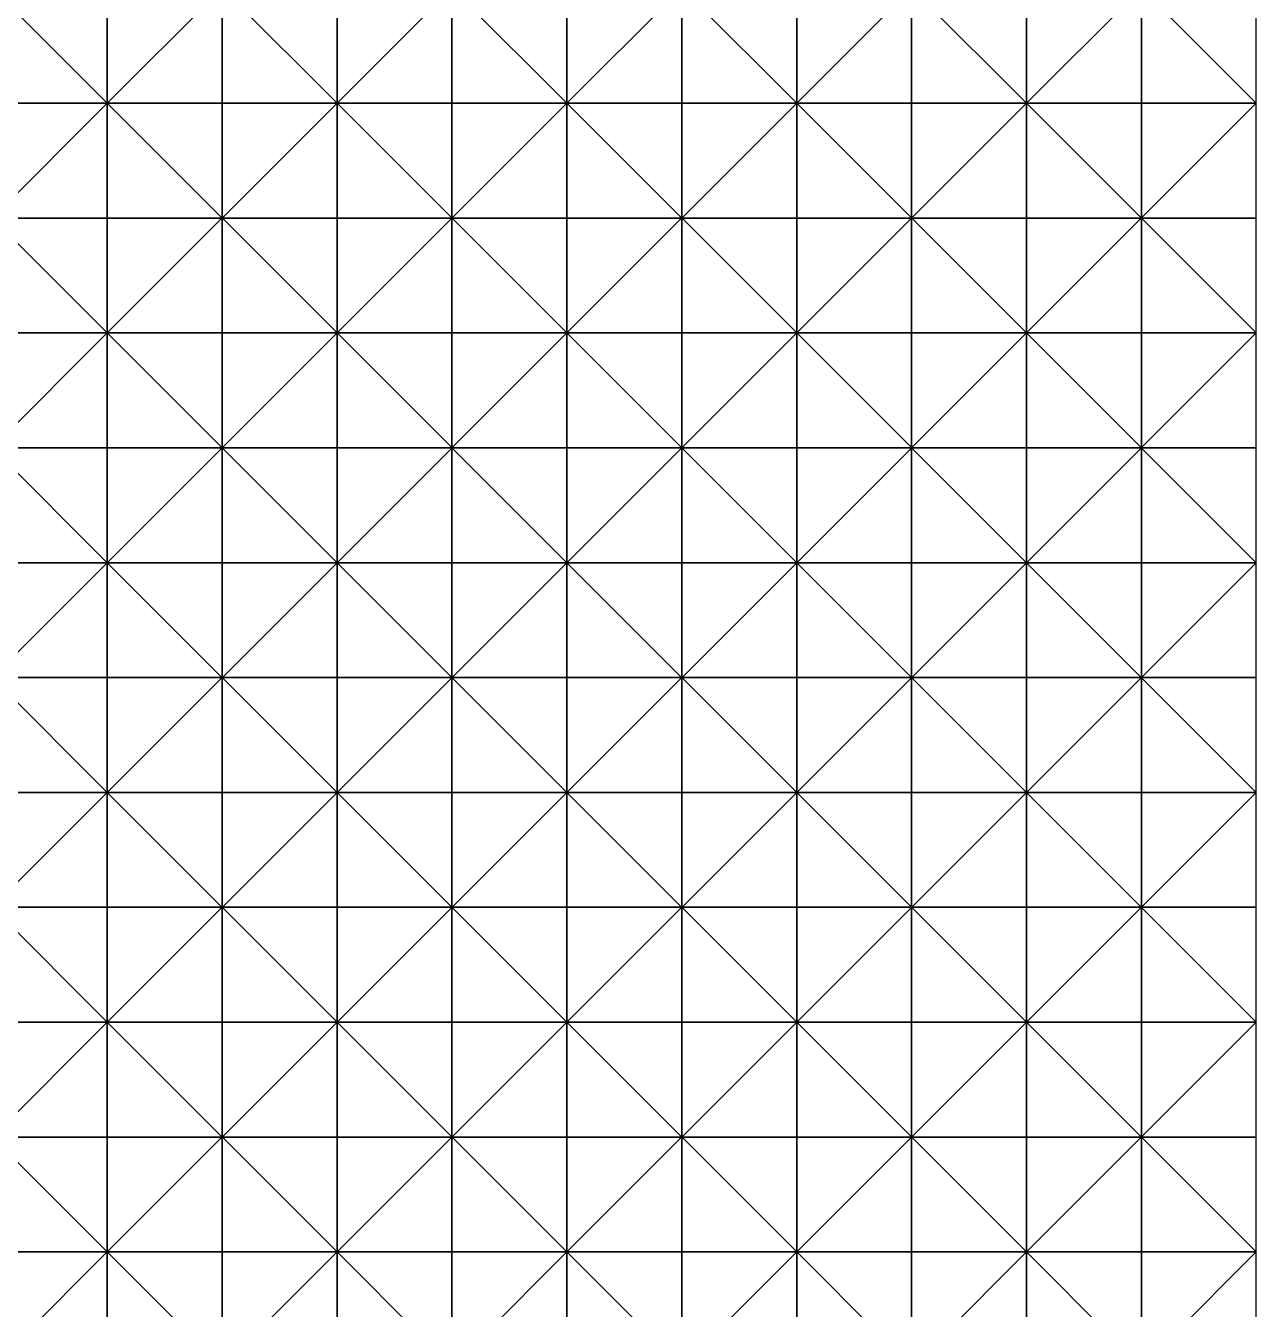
# Model space of a CAD drawing. Header units: millimetres. Extents: x 0 to 945, y 0 to 322.
# Drawn here: x 891 to 944.5, y 159.2 to 215 of the extents above; entities that cross this region are included whole.
import ezdxf

# ---------------------------------------------------------------- set-up
doc = ezdxf.new("R2010")
doc.units = ezdxf.units.MM

msp = doc.modelspace()

# ---------------------------------------------------------------- linework, layer by layer
for p, q in [((884.545, 221.656), (894.545, 211.656)), ((884.545, 221.656), (894.545, 211.656)), ((894.545, 221.656), (904.545, 211.656)), ((904.545, 221.656), (894.545, 211.656)), ((894.545, 221.656), (904.545, 211.656)), ((904.545, 221.656), (894.545, 211.656)), ((904.545, 221.656), (914.545, 211.656)), ((914.545, 221.656), (904.545, 211.656)), ((904.545, 221.656), (914.545, 211.656)), ((914.545, 221.656), (904.545, 211.656)), ((914.545, 221.656), (924.545, 211.656)), ((924.545, 221.656), (914.545, 211.656)), ((914.545, 221.656), (924.545, 211.656)), ((924.545, 221.656), (914.545, 211.656)), ((924.545, 221.656), (934.545, 211.656)), ((934.545, 221.656), (924.545, 211.656)), ((924.545, 221.656), (934.545, 211.656)), ((934.545, 221.656), (924.545, 211.656)), ((934.545, 221.656), (944.545, 211.656)), ((944.545, 221.656), (934.545, 211.656)), ((934.545, 221.656), (944.545, 211.656)), ((944.545, 221.656), (934.545, 211.656)), ((894.545, 211.656), (894.545, 216.656)), ((894.545, 211.656), (894.545, 216.656)), ((894.545, 216.656), (894.545, 211.656)), ((894.545, 216.656), (894.545, 211.656)), ((899.545, 216.656), (899.545, 211.656)), ((899.545, 211.656), (899.545, 216.656)), ((899.545, 216.656), (899.545, 211.656)), ((899.545, 211.656), (899.545, 216.656)), ((904.545, 211.656), (904.545, 216.656)), ((904.545, 211.656), (904.545, 216.656)), ((904.545, 216.656), (904.545, 211.656)), ((904.545, 216.656), (904.545, 211.656)), ((909.545, 216.656), (909.545, 211.656)), ((909.545, 211.656), (909.545, 216.656)), ((909.545, 216.656), (909.545, 211.656)), ((909.545, 211.656), (909.545, 216.656)), ((914.545, 211.656), (914.545, 216.656)), ((914.545, 211.656), (914.545, 216.656)), ((914.545, 216.656), (914.545, 211.656)), ((914.545, 216.656), (914.545, 211.656)), ((919.545, 216.656), (919.545, 211.656)), ((919.545, 211.656), (919.545, 216.656)), ((919.545, 216.656), (919.545, 211.656)), ((919.545, 211.656), (919.545, 216.656)), ((924.545, 211.656), (924.545, 216.656)), ((924.545, 211.656), (924.545, 216.656)), ((924.545, 216.656), (924.545, 211.656)), ((924.545, 216.656), (924.545, 211.656)), ((929.545, 216.656), (929.545, 211.656)), ((929.545, 211.656), (929.545, 216.656)), ((929.545, 216.656), (929.545, 211.656)), ((929.545, 211.656), (929.545, 216.656)), ((934.545, 211.656), (934.545, 216.656)), ((934.545, 211.656), (934.545, 216.656)), ((934.545, 216.656), (934.545, 211.656)), ((934.545, 216.656), (934.545, 211.656)), ((939.545, 216.656), (939.545, 211.656)), ((939.545, 211.656), (939.545, 216.656)), ((939.545, 216.656), (939.545, 211.656)), ((939.545, 211.656), (939.545, 216.656)), ((944.545, 211.656), (944.545, 216.656)), ((944.545, 211.656), (944.545, 216.656)), ((884.545, 211.656), (894.545, 201.656)), ((894.545, 211.656), (884.545, 201.656)), ((884.545, 211.656), (894.545, 201.656)), ((894.545, 211.656), (884.545, 201.656)), ((894.545, 211.656), (889.545, 211.656)), ((889.545, 211.656), (894.545, 211.656)), ((894.545, 211.656), (889.545, 211.656)), ((889.545, 211.656), (894.545, 211.656)), ((894.545, 206.656), (894.545, 211.656)), ((894.545, 206.656), (894.545, 211.656)), ((899.545, 211.656), (894.545, 211.656)), ((894.545, 211.656), (894.545, 206.656)), ((894.545, 211.656), (904.545, 201.656)), ((904.545, 211.656), (894.545, 201.656)), ((894.545, 211.656), (899.545, 211.656)), ((899.545, 211.656), (894.545, 211.656)), ((894.545, 211.656), (894.545, 206.656)), ((894.545, 211.656), (904.545, 201.656)), ((904.545, 211.656), (894.545, 201.656)), ((894.545, 211.656), (899.545, 211.656)), ((904.545, 211.656), (899.545, 211.656)), ((899.545, 211.656), (899.545, 206.656)), ((899.545, 206.656), (899.545, 211.656)), ((899.545, 211.656), (904.545, 211.656)), ((904.545, 211.656), (899.545, 211.656)), ((899.545, 211.656), (899.545, 206.656)), ((899.545, 206.656), (899.545, 211.656)), ((899.545, 211.656), (904.545, 211.656)), ((904.545, 206.656), (904.545, 211.656)), ((904.545, 206.656), (904.545, 211.656)), ((909.545, 211.656), (904.545, 211.656)), ((904.545, 211.656), (904.545, 206.656)), ((904.545, 211.656), (914.545, 201.656)), ((914.545, 211.656), (904.545, 201.656)), ((904.545, 211.656), (909.545, 211.656)), ((909.545, 211.656), (904.545, 211.656)), ((904.545, 211.656), (904.545, 206.656)), ((904.545, 211.656), (914.545, 201.656)), ((914.545, 211.656), (904.545, 201.656)), ((904.545, 211.656), (909.545, 211.656)), ((914.545, 211.656), (909.545, 211.656)), ((909.545, 211.656), (909.545, 206.656)), ((909.545, 206.656), (909.545, 211.656)), ((909.545, 211.656), (914.545, 211.656)), ((914.545, 211.656), (909.545, 211.656)), ((909.545, 211.656), (909.545, 206.656)), ((909.545, 206.656), (909.545, 211.656)), ((909.545, 211.656), (914.545, 211.656)), ((914.545, 206.656), (914.545, 211.656)), ((914.545, 206.656), (914.545, 211.656)), ((919.545, 211.656), (914.545, 211.656)), ((914.545, 211.656), (914.545, 206.656)), ((914.545, 211.656), (924.545, 201.656)), ((924.545, 211.656), (914.545, 201.656)), ((914.545, 211.656), (919.545, 211.656)), ((919.545, 211.656), (914.545, 211.656)), ((914.545, 211.656), (914.545, 206.656)), ((914.545, 211.656), (924.545, 201.656)), ((924.545, 211.656), (914.545, 201.656)), ((914.545, 211.656), (919.545, 211.656)), ((924.545, 211.656), (919.545, 211.656)), ((919.545, 211.656), (919.545, 206.656)), ((919.545, 206.656), (919.545, 211.656)), ((919.545, 211.656), (924.545, 211.656)), ((924.545, 211.656), (919.545, 211.656)), ((919.545, 211.656), (919.545, 206.656)), ((919.545, 206.656), (919.545, 211.656)), ((919.545, 211.656), (924.545, 211.656)), ((924.545, 206.656), (924.545, 211.656)), ((924.545, 206.656), (924.545, 211.656)), ((929.545, 211.656), (924.545, 211.656)), ((924.545, 211.656), (924.545, 206.656)), ((924.545, 211.656), (934.545, 201.656)), ((934.545, 211.656), (924.545, 201.656)), ((924.545, 211.656), (929.545, 211.656)), ((929.545, 211.656), (924.545, 211.656)), ((924.545, 211.656), (924.545, 206.656)), ((924.545, 211.656), (934.545, 201.656)), ((934.545, 211.656), (924.545, 201.656)), ((924.545, 211.656), (929.545, 211.656)), ((934.545, 211.656), (929.545, 211.656)), ((929.545, 211.656), (929.545, 206.656)), ((929.545, 206.656), (929.545, 211.656)), ((929.545, 211.656), (934.545, 211.656)), ((934.545, 211.656), (929.545, 211.656)), ((929.545, 211.656), (929.545, 206.656)), ((929.545, 206.656), (929.545, 211.656)), ((929.545, 211.656), (934.545, 211.656)), ((934.545, 206.656), (934.545, 211.656)), ((934.545, 206.656), (934.545, 211.656)), ((939.545, 211.656), (934.545, 211.656)), ((934.545, 211.656), (934.545, 206.656)), ((934.545, 211.656), (944.545, 201.656)), ((944.545, 211.656), (934.545, 201.656)), ((934.545, 211.656), (939.545, 211.656)), ((939.545, 211.656), (934.545, 211.656)), ((934.545, 211.656), (934.545, 206.656)), ((934.545, 211.656), (944.545, 201.656)), ((944.545, 211.656), (934.545, 201.656)), ((934.545, 211.656), (939.545, 211.656)), ((944.545, 211.656), (939.545, 211.656)), ((939.545, 211.656), (939.545, 206.656)), ((939.545, 206.656), (939.545, 211.656)), ((939.545, 211.656), (944.545, 211.656)), ((944.545, 211.656), (939.545, 211.656)), ((939.545, 211.656), (939.545, 206.656)), ((939.545, 206.656), (939.545, 211.656)), ((939.545, 211.656), (944.545, 211.656)), ((944.545, 206.656), (944.545, 211.656)), ((944.545, 206.656), (944.545, 211.656)), ((894.545, 206.656), (889.545, 206.656)), ((889.545, 206.656), (894.545, 206.656)), ((894.545, 206.656), (889.545, 206.656)), ((889.545, 206.656), (894.545, 206.656)), ((894.545, 201.656), (894.545, 206.656)), ((894.545, 201.656), (894.545, 206.656)), ((899.545, 206.656), (894.545, 206.656)), ((894.545, 206.656), (894.545, 201.656)), ((894.545, 206.656), (899.545, 206.656)), ((899.545, 206.656), (894.545, 206.656)), ((894.545, 206.656), (894.545, 201.656)), ((894.545, 206.656), (899.545, 206.656)), ((904.545, 206.656), (899.545, 206.656)), ((899.545, 206.656), (899.545, 201.656)), ((899.545, 206.656), (904.545, 206.656)), ((899.545, 201.656), (899.545, 206.656)), ((904.545, 206.656), (899.545, 206.656)), ((899.545, 206.656), (899.545, 201.656)), ((899.545, 206.656), (904.545, 206.656)), ((899.545, 201.656), (899.545, 206.656)), ((904.545, 201.656), (904.545, 206.656)), ((904.545, 201.656), (904.545, 206.656)), ((909.545, 206.656), (904.545, 206.656)), ((904.545, 206.656), (904.545, 201.656)), ((904.545, 206.656), (909.545, 206.656)), ((909.545, 206.656), (904.545, 206.656)), ((904.545, 206.656), (904.545, 201.656)), ((904.545, 206.656), (909.545, 206.656)), ((914.545, 206.656), (909.545, 206.656)), ((909.545, 206.656), (909.545, 201.656)), ((909.545, 206.656), (914.545, 206.656)), ((909.545, 201.656), (909.545, 206.656)), ((914.545, 206.656), (909.545, 206.656)), ((909.545, 206.656), (909.545, 201.656)), ((909.545, 206.656), (914.545, 206.656)), ((909.545, 201.656), (909.545, 206.656)), ((914.545, 201.656), (914.545, 206.656)), ((914.545, 201.656), (914.545, 206.656)), ((919.545, 206.656), (914.545, 206.656)), ((914.545, 206.656), (914.545, 201.656)), ((914.545, 206.656), (919.545, 206.656)), ((919.545, 206.656), (914.545, 206.656)), ((914.545, 206.656), (914.545, 201.656)), ((914.545, 206.656), (919.545, 206.656)), ((924.545, 206.656), (919.545, 206.656)), ((919.545, 206.656), (919.545, 201.656)), ((919.545, 206.656), (924.545, 206.656)), ((919.545, 201.656), (919.545, 206.656)), ((924.545, 206.656), (919.545, 206.656)), ((919.545, 206.656), (919.545, 201.656)), ((919.545, 206.656), (924.545, 206.656)), ((919.545, 201.656), (919.545, 206.656)), ((924.545, 201.656), (924.545, 206.656)), ((924.545, 201.656), (924.545, 206.656)), ((929.545, 206.656), (924.545, 206.656)), ((924.545, 206.656), (924.545, 201.656)), ((924.545, 206.656), (929.545, 206.656)), ((929.545, 206.656), (924.545, 206.656)), ((924.545, 206.656), (924.545, 201.656)), ((924.545, 206.656), (929.545, 206.656)), ((934.545, 206.656), (929.545, 206.656)), ((929.545, 206.656), (929.545, 201.656)), ((929.545, 206.656), (934.545, 206.656)), ((929.545, 201.656), (929.545, 206.656)), ((934.545, 206.656), (929.545, 206.656)), ((929.545, 206.656), (929.545, 201.656)), ((929.545, 206.656), (934.545, 206.656)), ((929.545, 201.656), (929.545, 206.656)), ((934.545, 201.656), (934.545, 206.656)), ((934.545, 201.656), (934.545, 206.656)), ((939.545, 206.656), (934.545, 206.656)), ((934.545, 206.656), (934.545, 201.656)), ((934.545, 206.656), (939.545, 206.656)), ((939.545, 206.656), (934.545, 206.656)), ((934.545, 206.656), (934.545, 201.656)), ((934.545, 206.656), (939.545, 206.656)), ((944.545, 206.656), (939.545, 206.656)), ((939.545, 206.656), (939.545, 201.656)), ((939.545, 206.656), (944.545, 206.656)), ((939.545, 201.656), (939.545, 206.656)), ((944.545, 206.656), (939.545, 206.656)), ((939.545, 206.656), (939.545, 201.656)), ((939.545, 206.656), (944.545, 206.656)), ((939.545, 201.656), (939.545, 206.656)), ((944.545, 201.656), (944.545, 206.656)), ((944.545, 201.656), (944.545, 206.656)), ((884.545, 201.656), (894.545, 191.656)), ((894.545, 201.656), (884.545, 191.656)), ((884.545, 201.656), (894.545, 191.656)), ((894.545, 201.656), (884.545, 191.656)), ((894.545, 201.656), (889.545, 201.656)), ((894.545, 201.656), (889.545, 201.656)), ((889.545, 201.656), (894.545, 201.656)), ((889.545, 201.656), (894.545, 201.656)), ((899.545, 201.656), (894.545, 201.656)), ((894.545, 201.656), (894.545, 196.656)), ((894.545, 201.656), (904.545, 191.656)), ((904.545, 201.656), (894.545, 191.656)), ((899.545, 201.656), (894.545, 201.656)), ((894.545, 201.656), (894.545, 196.656)), ((894.545, 201.656), (904.545, 191.656)), ((904.545, 201.656), (894.545, 191.656)), ((894.545, 196.656), (894.545, 201.656)), ((894.545, 196.656), (894.545, 201.656)), ((894.545, 201.656), (899.545, 201.656)), ((894.545, 201.656), (899.545, 201.656)), ((904.545, 201.656), (899.545, 201.656)), ((899.545, 201.656), (899.545, 196.656)), ((899.545, 196.656), (899.545, 201.656)), ((904.545, 201.656), (899.545, 201.656)), ((899.545, 201.656), (899.545, 196.656)), ((899.545, 196.656), (899.545, 201.656)), ((899.545, 201.656), (904.545, 201.656)), ((899.545, 201.656), (904.545, 201.656)), ((909.545, 201.656), (904.545, 201.656)), ((904.545, 201.656), (904.545, 196.656)), ((904.545, 201.656), (914.545, 191.656)), ((914.545, 201.656), (904.545, 191.656)), ((909.545, 201.656), (904.545, 201.656)), ((904.545, 201.656), (904.545, 196.656)), ((904.545, 201.656), (914.545, 191.656)), ((914.545, 201.656), (904.545, 191.656)), ((904.545, 196.656), (904.545, 201.656)), ((904.545, 196.656), (904.545, 201.656)), ((904.545, 201.656), (909.545, 201.656)), ((904.545, 201.656), (909.545, 201.656)), ((914.545, 201.656), (909.545, 201.656)), ((909.545, 201.656), (909.545, 196.656)), ((909.545, 196.656), (909.545, 201.656)), ((914.545, 201.656), (909.545, 201.656)), ((909.545, 201.656), (909.545, 196.656)), ((909.545, 196.656), (909.545, 201.656)), ((909.545, 201.656), (914.545, 201.656)), ((909.545, 201.656), (914.545, 201.656)), ((919.545, 201.656), (914.545, 201.656)), ((914.545, 201.656), (914.545, 196.656)), ((914.545, 201.656), (924.545, 191.656)), ((924.545, 201.656), (914.545, 191.656)), ((919.545, 201.656), (914.545, 201.656)), ((914.545, 201.656), (914.545, 196.656)), ((914.545, 201.656), (924.545, 191.656)), ((924.545, 201.656), (914.545, 191.656)), ((914.545, 196.656), (914.545, 201.656)), ((914.545, 196.656), (914.545, 201.656)), ((914.545, 201.656), (919.545, 201.656)), ((914.545, 201.656), (919.545, 201.656)), ((924.545, 201.656), (919.545, 201.656)), ((919.545, 201.656), (919.545, 196.656)), ((919.545, 196.656), (919.545, 201.656)), ((924.545, 201.656), (919.545, 201.656)), ((919.545, 201.656), (919.545, 196.656)), ((919.545, 196.656), (919.545, 201.656)), ((919.545, 201.656), (924.545, 201.656)), ((919.545, 201.656), (924.545, 201.656)), ((929.545, 201.656), (924.545, 201.656)), ((924.545, 201.656), (924.545, 196.656)), ((924.545, 201.656), (934.545, 191.656)), ((934.545, 201.656), (924.545, 191.656)), ((929.545, 201.656), (924.545, 201.656)), ((924.545, 201.656), (924.545, 196.656)), ((924.545, 201.656), (934.545, 191.656)), ((934.545, 201.656), (924.545, 191.656)), ((924.545, 196.656), (924.545, 201.656)), ((924.545, 196.656), (924.545, 201.656)), ((924.545, 201.656), (929.545, 201.656)), ((924.545, 201.656), (929.545, 201.656)), ((934.545, 201.656), (929.545, 201.656)), ((929.545, 201.656), (929.545, 196.656)), ((929.545, 196.656), (929.545, 201.656)), ((934.545, 201.656), (929.545, 201.656)), ((929.545, 201.656), (929.545, 196.656)), ((929.545, 196.656), (929.545, 201.656)), ((929.545, 201.656), (934.545, 201.656)), ((929.545, 201.656), (934.545, 201.656)), ((939.545, 201.656), (934.545, 201.656)), ((934.545, 201.656), (934.545, 196.656)), ((934.545, 201.656), (944.545, 191.656)), ((944.545, 201.656), (934.545, 191.656)), ((939.545, 201.656), (934.545, 201.656)), ((934.545, 201.656), (934.545, 196.656)), ((934.545, 201.656), (944.545, 191.656)), ((944.545, 201.656), (934.545, 191.656)), ((934.545, 196.656), (934.545, 201.656)), ((934.545, 196.656), (934.545, 201.656)), ((934.545, 201.656), (939.545, 201.656)), ((934.545, 201.656), (939.545, 201.656)), ((944.545, 201.656), (939.545, 201.656)), ((939.545, 201.656), (939.545, 196.656)), ((939.545, 196.656), (939.545, 201.656)), ((944.545, 201.656), (939.545, 201.656)), ((939.545, 201.656), (939.545, 196.656)), ((939.545, 196.656), (939.545, 201.656)), ((939.545, 201.656), (944.545, 201.656)), ((939.545, 201.656), (944.545, 201.656)), ((944.545, 196.656), (944.545, 201.656)), ((944.545, 196.656), (944.545, 201.656)), ((894.545, 196.656), (889.545, 196.656)), ((889.545, 196.656), (894.545, 196.656)), ((894.545, 196.656), (889.545, 196.656)), ((889.545, 196.656), (894.545, 196.656)), ((899.545, 196.656), (894.545, 196.656)), ((894.545, 196.656), (894.545, 191.656)), ((894.545, 196.656), (899.545, 196.656)), ((899.545, 196.656), (894.545, 196.656)), ((894.545, 196.656), (894.545, 191.656)), ((894.545, 196.656), (899.545, 196.656)), ((894.545, 191.656), (894.545, 196.656)), ((894.545, 191.656), (894.545, 196.656)), ((904.545, 196.656), (899.545, 196.656)), ((899.545, 196.656), (899.545, 191.656)), ((899.545, 196.656), (904.545, 196.656)), ((899.545, 191.656), (899.545, 196.656)), ((904.545, 196.656), (899.545, 196.656)), ((899.545, 196.656), (899.545, 191.656)), ((899.545, 196.656), (904.545, 196.656)), ((899.545, 191.656), (899.545, 196.656)), ((909.545, 196.656), (904.545, 196.656)), ((904.545, 196.656), (904.545, 191.656)), ((904.545, 196.656), (909.545, 196.656)), ((909.545, 196.656), (904.545, 196.656)), ((904.545, 196.656), (904.545, 191.656)), ((904.545, 196.656), (909.545, 196.656)), ((904.545, 191.656), (904.545, 196.656)), ((904.545, 191.656), (904.545, 196.656)), ((914.545, 196.656), (909.545, 196.656)), ((909.545, 196.656), (909.545, 191.656)), ((909.545, 196.656), (914.545, 196.656)), ((909.545, 191.656), (909.545, 196.656)), ((914.545, 196.656), (909.545, 196.656)), ((909.545, 196.656), (909.545, 191.656)), ((909.545, 196.656), (914.545, 196.656)), ((909.545, 191.656), (909.545, 196.656)), ((919.545, 196.656), (914.545, 196.656)), ((914.545, 196.656), (914.545, 191.656)), ((914.545, 196.656), (919.545, 196.656)), ((919.545, 196.656), (914.545, 196.656)), ((914.545, 196.656), (914.545, 191.656)), ((914.545, 196.656), (919.545, 196.656)), ((914.545, 191.656), (914.545, 196.656)), ((914.545, 191.656), (914.545, 196.656)), ((924.545, 196.656), (919.545, 196.656)), ((919.545, 196.656), (919.545, 191.656)), ((919.545, 196.656), (924.545, 196.656)), ((919.545, 191.656), (919.545, 196.656)), ((924.545, 196.656), (919.545, 196.656)), ((919.545, 196.656), (919.545, 191.656)), ((919.545, 196.656), (924.545, 196.656)), ((919.545, 191.656), (919.545, 196.656)), ((929.545, 196.656), (924.545, 196.656)), ((924.545, 196.656), (924.545, 191.656)), ((924.545, 196.656), (929.545, 196.656)), ((929.545, 196.656), (924.545, 196.656)), ((924.545, 196.656), (924.545, 191.656)), ((924.545, 196.656), (929.545, 196.656)), ((924.545, 191.656), (924.545, 196.656)), ((924.545, 191.656), (924.545, 196.656)), ((934.545, 196.656), (929.545, 196.656)), ((929.545, 196.656), (929.545, 191.656)), ((929.545, 196.656), (934.545, 196.656)), ((929.545, 191.656), (929.545, 196.656)), ((934.545, 196.656), (929.545, 196.656)), ((929.545, 196.656), (929.545, 191.656)), ((929.545, 196.656), (934.545, 196.656)), ((929.545, 191.656), (929.545, 196.656)), ((939.545, 196.656), (934.545, 196.656)), ((934.545, 196.656), (934.545, 191.656)), ((934.545, 196.656), (939.545, 196.656)), ((939.545, 196.656), (934.545, 196.656)), ((934.545, 196.656), (934.545, 191.656)), ((934.545, 196.656), (939.545, 196.656)), ((934.545, 191.656), (934.545, 196.656)), ((934.545, 191.656), (934.545, 196.656)), ((944.545, 196.656), (939.545, 196.656)), ((939.545, 196.656), (939.545, 191.656)), ((939.545, 196.656), (944.545, 196.656)), ((939.545, 191.656), (939.545, 196.656)), ((944.545, 196.656), (939.545, 196.656)), ((939.545, 196.656), (939.545, 191.656)), ((939.545, 196.656), (944.545, 196.656)), ((939.545, 191.656), (939.545, 196.656)), ((944.545, 191.656), (944.545, 196.656)), ((944.545, 191.656), (944.545, 196.656)), ((884.545, 191.656), (894.545, 181.656)), ((894.545, 191.656), (884.545, 181.656)), ((884.545, 191.656), (894.545, 181.656)), ((894.545, 191.656), (884.545, 181.656)), ((894.545, 191.656), (889.545, 191.656)), ((889.545, 191.656), (894.545, 191.656)), ((894.545, 191.656), (889.545, 191.656)), ((889.545, 191.656), (894.545, 191.656)), ((899.545, 191.656), (894.545, 191.656)), ((894.545, 191.656), (894.545, 186.656)), ((894.545, 191.656), (904.545, 181.656)), ((904.545, 191.656), (894.545, 181.656)), ((894.545, 191.656), (899.545, 191.656)), ((899.545, 191.656), (894.545, 191.656)), ((894.545, 191.656), (894.545, 186.656)), ((894.545, 191.656), (904.545, 181.656)), ((904.545, 191.656), (894.545, 181.656)), ((894.545, 191.656), (899.545, 191.656)), ((894.545, 186.656), (894.545, 191.656)), ((894.545, 186.656), (894.545, 191.656)), ((904.545, 191.656), (899.545, 191.656)), ((899.545, 191.656), (899.545, 186.656)), ((899.545, 186.656), (899.545, 191.656)), ((899.545, 191.656), (904.545, 191.656)), ((904.545, 191.656), (899.545, 191.656)), ((899.545, 191.656), (899.545, 186.656)), ((899.545, 186.656), (899.545, 191.656)), ((899.545, 191.656), (904.545, 191.656)), ((909.545, 191.656), (904.545, 191.656)), ((904.545, 191.656), (904.545, 186.656)), ((904.545, 191.656), (914.545, 181.656)), ((914.545, 191.656), (904.545, 181.656)), ((904.545, 191.656), (909.545, 191.656)), ((909.545, 191.656), (904.545, 191.656)), ((904.545, 191.656), (904.545, 186.656)), ((904.545, 191.656), (914.545, 181.656)), ((914.545, 191.656), (904.545, 181.656)), ((904.545, 191.656), (909.545, 191.656)), ((904.545, 186.656), (904.545, 191.656)), ((904.545, 186.656), (904.545, 191.656)), ((914.545, 191.656), (909.545, 191.656)), ((909.545, 191.656), (909.545, 186.656)), ((909.545, 186.656), (909.545, 191.656)), ((909.545, 191.656), (914.545, 191.656)), ((914.545, 191.656), (909.545, 191.656)), ((909.545, 191.656), (909.545, 186.656)), ((909.545, 186.656), (909.545, 191.656)), ((909.545, 191.656), (914.545, 191.656)), ((919.545, 191.656), (914.545, 191.656)), ((914.545, 191.656), (914.545, 186.656)), ((914.545, 191.656), (924.545, 181.656)), ((924.545, 191.656), (914.545, 181.656)), ((914.545, 191.656), (919.545, 191.656)), ((919.545, 191.656), (914.545, 191.656)), ((914.545, 191.656), (914.545, 186.656)), ((914.545, 191.656), (924.545, 181.656)), ((924.545, 191.656), (914.545, 181.656)), ((914.545, 191.656), (919.545, 191.656)), ((914.545, 186.656), (914.545, 191.656)), ((914.545, 186.656), (914.545, 191.656)), ((924.545, 191.656), (919.545, 191.656)), ((919.545, 191.656), (919.545, 186.656)), ((919.545, 186.656), (919.545, 191.656)), ((919.545, 191.656), (924.545, 191.656)), ((924.545, 191.656), (919.545, 191.656)), ((919.545, 191.656), (919.545, 186.656)), ((919.545, 186.656), (919.545, 191.656)), ((919.545, 191.656), (924.545, 191.656)), ((929.545, 191.656), (924.545, 191.656)), ((924.545, 191.656), (924.545, 186.656)), ((924.545, 191.656), (934.545, 181.656)), ((934.545, 191.656), (924.545, 181.656)), ((924.545, 191.656), (929.545, 191.656)), ((929.545, 191.656), (924.545, 191.656)), ((924.545, 191.656), (924.545, 186.656)), ((924.545, 191.656), (934.545, 181.656)), ((934.545, 191.656), (924.545, 181.656)), ((924.545, 191.656), (929.545, 191.656)), ((924.545, 186.656), (924.545, 191.656)), ((924.545, 186.656), (924.545, 191.656)), ((934.545, 191.656), (929.545, 191.656)), ((929.545, 191.656), (929.545, 186.656)), ((929.545, 186.656), (929.545, 191.656)), ((929.545, 191.656), (934.545, 191.656)), ((934.545, 191.656), (929.545, 191.656)), ((929.545, 191.656), (929.545, 186.656)), ((929.545, 186.656), (929.545, 191.656)), ((929.545, 191.656), (934.545, 191.656)), ((939.545, 191.656), (934.545, 191.656)), ((934.545, 191.656), (934.545, 186.656)), ((934.545, 191.656), (944.545, 181.656)), ((944.545, 191.656), (934.545, 181.656)), ((934.545, 191.656), (939.545, 191.656)), ((939.545, 191.656), (934.545, 191.656)), ((934.545, 191.656), (934.545, 186.656)), ((934.545, 191.656), (944.545, 181.656)), ((944.545, 191.656), (934.545, 181.656)), ((934.545, 191.656), (939.545, 191.656)), ((934.545, 186.656), (934.545, 191.656)), ((934.545, 186.656), (934.545, 191.656)), ((944.545, 191.656), (939.545, 191.656)), ((939.545, 191.656), (939.545, 186.656)), ((939.545, 186.656), (939.545, 191.656)), ((939.545, 191.656), (944.545, 191.656)), ((944.545, 191.656), (939.545, 191.656)), ((939.545, 191.656), (939.545, 186.656)), ((939.545, 186.656), (939.545, 191.656)), ((939.545, 191.656), (944.545, 191.656)), ((944.545, 186.656), (944.545, 191.656)), ((944.545, 186.656), (944.545, 191.656)), ((894.545, 186.656), (889.545, 186.656)), ((889.545, 186.656), (894.545, 186.656)), ((894.545, 186.656), (889.545, 186.656)), ((889.545, 186.656), (894.545, 186.656)), ((899.545, 186.656), (894.545, 186.656)), ((894.545, 186.656), (894.545, 181.656)), ((894.545, 186.656), (899.545, 186.656)), ((899.545, 186.656), (894.545, 186.656)), ((894.545, 186.656), (894.545, 181.656)), ((894.545, 186.656), (899.545, 186.656)), ((894.545, 181.656), (894.545, 186.656)), ((894.545, 181.656), (894.545, 186.656)), ((904.545, 186.656), (899.545, 186.656)), ((899.545, 186.656), (899.545, 181.656)), ((899.545, 186.656), (904.545, 186.656)), ((899.545, 181.656), (899.545, 186.656)), ((904.545, 186.656), (899.545, 186.656)), ((899.545, 186.656), (899.545, 181.656)), ((899.545, 186.656), (904.545, 186.656)), ((899.545, 181.656), (899.545, 186.656)), ((909.545, 186.656), (904.545, 186.656)), ((904.545, 186.656), (904.545, 181.656)), ((904.545, 186.656), (909.545, 186.656)), ((909.545, 186.656), (904.545, 186.656)), ((904.545, 186.656), (904.545, 181.656)), ((904.545, 186.656), (909.545, 186.656)), ((904.545, 181.656), (904.545, 186.656)), ((904.545, 181.656), (904.545, 186.656)), ((914.545, 186.656), (909.545, 186.656)), ((909.545, 186.656), (909.545, 181.656)), ((909.545, 186.656), (914.545, 186.656)), ((909.545, 181.656), (909.545, 186.656)), ((914.545, 186.656), (909.545, 186.656)), ((909.545, 186.656), (909.545, 181.656)), ((909.545, 186.656), (914.545, 186.656)), ((909.545, 181.656), (909.545, 186.656)), ((919.545, 186.656), (914.545, 186.656)), ((914.545, 186.656), (914.545, 181.656)), ((914.545, 186.656), (919.545, 186.656)), ((919.545, 186.656), (914.545, 186.656)), ((914.545, 186.656), (914.545, 181.656)), ((914.545, 186.656), (919.545, 186.656)), ((914.545, 181.656), (914.545, 186.656)), ((914.545, 181.656), (914.545, 186.656)), ((924.545, 186.656), (919.545, 186.656)), ((919.545, 186.656), (919.545, 181.656)), ((919.545, 186.656), (924.545, 186.656)), ((919.545, 181.656), (919.545, 186.656)), ((924.545, 186.656), (919.545, 186.656)), ((919.545, 186.656), (919.545, 181.656)), ((919.545, 186.656), (924.545, 186.656)), ((919.545, 181.656), (919.545, 186.656)), ((929.545, 186.656), (924.545, 186.656)), ((924.545, 186.656), (924.545, 181.656)), ((924.545, 186.656), (929.545, 186.656)), ((929.545, 186.656), (924.545, 186.656)), ((924.545, 186.656), (924.545, 181.656)), ((924.545, 186.656), (929.545, 186.656)), ((924.545, 181.656), (924.545, 186.656)), ((924.545, 181.656), (924.545, 186.656)), ((934.545, 186.656), (929.545, 186.656)), ((929.545, 186.656), (929.545, 181.656)), ((929.545, 186.656), (934.545, 186.656)), ((929.545, 181.656), (929.545, 186.656)), ((934.545, 186.656), (929.545, 186.656)), ((929.545, 186.656), (929.545, 181.656)), ((929.545, 186.656), (934.545, 186.656)), ((929.545, 181.656), (929.545, 186.656)), ((939.545, 186.656), (934.545, 186.656)), ((934.545, 186.656), (934.545, 181.656)), ((934.545, 186.656), (939.545, 186.656)), ((939.545, 186.656), (934.545, 186.656)), ((934.545, 186.656), (934.545, 181.656)), ((934.545, 186.656), (939.545, 186.656)), ((934.545, 181.656), (934.545, 186.656)), ((934.545, 181.656), (934.545, 186.656)), ((944.545, 186.656), (939.545, 186.656)), ((939.545, 186.656), (939.545, 181.656)), ((939.545, 186.656), (944.545, 186.656)), ((939.545, 181.656), (939.545, 186.656)), ((944.545, 186.656), (939.545, 186.656)), ((939.545, 186.656), (939.545, 181.656)), ((939.545, 186.656), (944.545, 186.656)), ((939.545, 181.656), (939.545, 186.656)), ((944.545, 181.656), (944.545, 186.656)), ((944.545, 181.656), (944.545, 186.656)), ((884.545, 181.656), (894.545, 171.656)), ((894.545, 181.656), (884.545, 171.656)), ((884.545, 181.656), (894.545, 171.656)), ((894.545, 181.656), (884.545, 171.656)), ((894.545, 181.656), (889.545, 181.656)), ((889.545, 181.656), (894.545, 181.656)), ((894.545, 181.656), (889.545, 181.656)), ((889.545, 181.656), (894.545, 181.656)), ((899.545, 181.656), (894.545, 181.656)), ((894.545, 181.656), (894.545, 176.656)), ((894.545, 181.656), (904.545, 171.656)), ((904.545, 181.656), (894.545, 171.656)), ((894.545, 181.656), (899.545, 181.656)), ((899.545, 181.656), (894.545, 181.656)), ((894.545, 181.656), (894.545, 176.656)), ((894.545, 181.656), (904.545, 171.656)), ((904.545, 181.656), (894.545, 171.656)), ((894.545, 181.656), (899.545, 181.656)), ((894.545, 176.656), (894.545, 181.656)), ((894.545, 176.656), (894.545, 181.656)), ((904.545, 181.656), (899.545, 181.656)), ((899.545, 181.656), (899.545, 176.656)), ((899.545, 176.656), (899.545, 181.656)), ((899.545, 181.656), (904.545, 181.656)), ((904.545, 181.656), (899.545, 181.656)), ((899.545, 181.656), (899.545, 176.656)), ((899.545, 176.656), (899.545, 181.656)), ((899.545, 181.656), (904.545, 181.656)), ((909.545, 181.656), (904.545, 181.656)), ((904.545, 181.656), (904.545, 176.656)), ((904.545, 181.656), (914.545, 171.656)), ((914.545, 181.656), (904.545, 171.656)), ((904.545, 181.656), (909.545, 181.656)), ((909.545, 181.656), (904.545, 181.656)), ((904.545, 181.656), (904.545, 176.656)), ((904.545, 181.656), (914.545, 171.656)), ((914.545, 181.656), (904.545, 171.656)), ((904.545, 181.656), (909.545, 181.656)), ((904.545, 176.656), (904.545, 181.656)), ((904.545, 176.656), (904.545, 181.656)), ((914.545, 181.656), (909.545, 181.656)), ((909.545, 181.656), (909.545, 176.656)), ((909.545, 176.656), (909.545, 181.656)), ((909.545, 181.656), (914.545, 181.656)), ((914.545, 181.656), (909.545, 181.656)), ((909.545, 181.656), (909.545, 176.656)), ((909.545, 176.656), (909.545, 181.656)), ((909.545, 181.656), (914.545, 181.656)), ((919.545, 181.656), (914.545, 181.656)), ((914.545, 181.656), (914.545, 176.656)), ((914.545, 181.656), (924.545, 171.656)), ((924.545, 181.656), (914.545, 171.656)), ((914.545, 181.656), (919.545, 181.656)), ((919.545, 181.656), (914.545, 181.656)), ((914.545, 181.656), (914.545, 176.656)), ((914.545, 181.656), (924.545, 171.656)), ((924.545, 181.656), (914.545, 171.656)), ((914.545, 181.656), (919.545, 181.656)), ((914.545, 176.656), (914.545, 181.656)), ((914.545, 176.656), (914.545, 181.656)), ((924.545, 181.656), (919.545, 181.656)), ((919.545, 181.656), (919.545, 176.656)), ((919.545, 176.656), (919.545, 181.656)), ((919.545, 181.656), (924.545, 181.656)), ((924.545, 181.656), (919.545, 181.656)), ((919.545, 181.656), (919.545, 176.656)), ((919.545, 176.656), (919.545, 181.656)), ((919.545, 181.656), (924.545, 181.656)), ((929.545, 181.656), (924.545, 181.656)), ((924.545, 181.656), (924.545, 176.656)), ((924.545, 181.656), (934.545, 171.656)), ((934.545, 181.656), (924.545, 171.656)), ((924.545, 181.656), (929.545, 181.656)), ((929.545, 181.656), (924.545, 181.656)), ((924.545, 181.656), (924.545, 176.656)), ((924.545, 181.656), (934.545, 171.656)), ((934.545, 181.656), (924.545, 171.656)), ((924.545, 181.656), (929.545, 181.656)), ((924.545, 176.656), (924.545, 181.656)), ((924.545, 176.656), (924.545, 181.656)), ((934.545, 181.656), (929.545, 181.656)), ((929.545, 181.656), (929.545, 176.656)), ((929.545, 176.656), (929.545, 181.656)), ((929.545, 181.656), (934.545, 181.656)), ((934.545, 181.656), (929.545, 181.656)), ((929.545, 181.656), (929.545, 176.656)), ((929.545, 176.656), (929.545, 181.656)), ((929.545, 181.656), (934.545, 181.656)), ((939.545, 181.656), (934.545, 181.656)), ((934.545, 181.656), (934.545, 176.656)), ((934.545, 181.656), (944.545, 171.656)), ((944.545, 181.656), (934.545, 171.656)), ((934.545, 181.656), (939.545, 181.656)), ((939.545, 181.656), (934.545, 181.656)), ((934.545, 181.656), (934.545, 176.656)), ((934.545, 181.656), (944.545, 171.656)), ((944.545, 181.656), (934.545, 171.656)), ((934.545, 181.656), (939.545, 181.656)), ((934.545, 176.656), (934.545, 181.656)), ((934.545, 176.656), (934.545, 181.656)), ((944.545, 181.656), (939.545, 181.656)), ((939.545, 181.656), (939.545, 176.656)), ((939.545, 176.656), (939.545, 181.656)), ((939.545, 181.656), (944.545, 181.656)), ((944.545, 181.656), (939.545, 181.656)), ((939.545, 181.656), (939.545, 176.656)), ((939.545, 176.656), (939.545, 181.656)), ((939.545, 181.656), (944.545, 181.656)), ((944.545, 176.656), (944.545, 181.656)), ((944.545, 176.656), (944.545, 181.656)), ((894.545, 176.656), (889.545, 176.656)), ((889.545, 176.656), (894.545, 176.656)), ((894.545, 176.656), (889.545, 176.656)), ((889.545, 176.656), (894.545, 176.656)), ((899.545, 176.656), (894.545, 176.656)), ((894.545, 176.656), (894.545, 171.656)), ((894.545, 176.656), (899.545, 176.656)), ((899.545, 176.656), (894.545, 176.656)), ((894.545, 176.656), (894.545, 171.656)), ((894.545, 176.656), (899.545, 176.656)), ((894.545, 171.656), (894.545, 176.656)), ((894.545, 171.656), (894.545, 176.656)), ((904.545, 176.656), (899.545, 176.656)), ((899.545, 176.656), (899.545, 171.656)), ((899.545, 176.656), (904.545, 176.656)), ((899.545, 171.656), (899.545, 176.656)), ((904.545, 176.656), (899.545, 176.656)), ((899.545, 176.656), (899.545, 171.656)), ((899.545, 176.656), (904.545, 176.656)), ((899.545, 171.656), (899.545, 176.656)), ((909.545, 176.656), (904.545, 176.656)), ((904.545, 176.656), (904.545, 171.656)), ((904.545, 176.656), (909.545, 176.656)), ((909.545, 176.656), (904.545, 176.656)), ((904.545, 176.656), (904.545, 171.656)), ((904.545, 176.656), (909.545, 176.656)), ((904.545, 171.656), (904.545, 176.656)), ((904.545, 171.656), (904.545, 176.656)), ((914.545, 176.656), (909.545, 176.656)), ((909.545, 176.656), (909.545, 171.656)), ((909.545, 176.656), (914.545, 176.656)), ((909.545, 171.656), (909.545, 176.656)), ((914.545, 176.656), (909.545, 176.656)), ((909.545, 176.656), (909.545, 171.656)), ((909.545, 176.656), (914.545, 176.656)), ((909.545, 171.656), (909.545, 176.656)), ((919.545, 176.656), (914.545, 176.656)), ((914.545, 176.656), (914.545, 171.656)), ((914.545, 176.656), (919.545, 176.656)), ((919.545, 176.656), (914.545, 176.656)), ((914.545, 176.656), (914.545, 171.656)), ((914.545, 176.656), (919.545, 176.656)), ((914.545, 171.656), (914.545, 176.656)), ((914.545, 171.656), (914.545, 176.656)), ((924.545, 176.656), (919.545, 176.656)), ((919.545, 176.656), (919.545, 171.656)), ((919.545, 176.656), (924.545, 176.656)), ((919.545, 171.656), (919.545, 176.656)), ((924.545, 176.656), (919.545, 176.656)), ((919.545, 176.656), (919.545, 171.656)), ((919.545, 176.656), (924.545, 176.656)), ((919.545, 171.656), (919.545, 176.656)), ((929.545, 176.656), (924.545, 176.656)), ((924.545, 176.656), (924.545, 171.656)), ((924.545, 176.656), (929.545, 176.656)), ((929.545, 176.656), (924.545, 176.656)), ((924.545, 176.656), (924.545, 171.656)), ((924.545, 176.656), (929.545, 176.656)), ((924.545, 171.656), (924.545, 176.656)), ((924.545, 171.656), (924.545, 176.656)), ((934.545, 176.656), (929.545, 176.656)), ((929.545, 176.656), (929.545, 171.656)), ((929.545, 176.656), (934.545, 176.656)), ((929.545, 171.656), (929.545, 176.656)), ((934.545, 176.656), (929.545, 176.656)), ((929.545, 176.656), (929.545, 171.656)), ((929.545, 176.656), (934.545, 176.656)), ((929.545, 171.656), (929.545, 176.656)), ((939.545, 176.656), (934.545, 176.656)), ((934.545, 176.656), (934.545, 171.656)), ((934.545, 176.656), (939.545, 176.656)), ((939.545, 176.656), (934.545, 176.656)), ((934.545, 176.656), (934.545, 171.656)), ((934.545, 176.656), (939.545, 176.656)), ((934.545, 171.656), (934.545, 176.656)), ((934.545, 171.656), (934.545, 176.656)), ((944.545, 176.656), (939.545, 176.656)), ((939.545, 176.656), (939.545, 171.656)), ((939.545, 176.656), (944.545, 176.656)), ((939.545, 171.656), (939.545, 176.656)), ((944.545, 176.656), (939.545, 176.656)), ((939.545, 176.656), (939.545, 171.656)), ((939.545, 176.656), (944.545, 176.656)), ((939.545, 171.656), (939.545, 176.656)), ((944.545, 171.656), (944.545, 176.656)), ((944.545, 171.656), (944.545, 176.656)), ((884.545, 171.656), (894.545, 161.656)), ((894.545, 171.656), (884.545, 161.656)), ((884.545, 171.656), (894.545, 161.656)), ((894.545, 171.656), (884.545, 161.656)), ((894.545, 171.656), (889.545, 171.656)), ((889.545, 171.656), (894.545, 171.656)), ((894.545, 171.656), (889.545, 171.656)), ((889.545, 171.656), (894.545, 171.656)), ((899.545, 171.656), (894.545, 171.656)), ((894.545, 171.656), (894.545, 166.656)), ((894.545, 171.656), (904.545, 161.656)), ((904.545, 171.656), (894.545, 161.656)), ((894.545, 171.656), (899.545, 171.656)), ((899.545, 171.656), (894.545, 171.656)), ((894.545, 171.656), (894.545, 166.656)), ((894.545, 171.656), (904.545, 161.656)), ((904.545, 171.656), (894.545, 161.656)), ((894.545, 171.656), (899.545, 171.656)), ((894.545, 166.656), (894.545, 171.656)), ((894.545, 166.656), (894.545, 171.656)), ((904.545, 171.656), (899.545, 171.656)), ((899.545, 171.656), (899.545, 166.656)), ((899.545, 166.656), (899.545, 171.656)), ((899.545, 171.656), (904.545, 171.656)), ((904.545, 171.656), (899.545, 171.656)), ((899.545, 171.656), (899.545, 166.656)), ((899.545, 166.656), (899.545, 171.656)), ((899.545, 171.656), (904.545, 171.656)), ((909.545, 171.656), (904.545, 171.656)), ((904.545, 171.656), (904.545, 166.656)), ((904.545, 171.656), (914.545, 161.656)), ((914.545, 171.656), (904.545, 161.656)), ((904.545, 171.656), (909.545, 171.656)), ((909.545, 171.656), (904.545, 171.656)), ((904.545, 171.656), (904.545, 166.656)), ((904.545, 171.656), (914.545, 161.656)), ((914.545, 171.656), (904.545, 161.656)), ((904.545, 171.656), (909.545, 171.656)), ((904.545, 166.656), (904.545, 171.656)), ((904.545, 166.656), (904.545, 171.656)), ((914.545, 171.656), (909.545, 171.656)), ((909.545, 171.656), (909.545, 166.656)), ((909.545, 166.656), (909.545, 171.656)), ((909.545, 171.656), (914.545, 171.656)), ((914.545, 171.656), (909.545, 171.656)), ((909.545, 171.656), (909.545, 166.656)), ((909.545, 166.656), (909.545, 171.656)), ((909.545, 171.656), (914.545, 171.656)), ((919.545, 171.656), (914.545, 171.656)), ((914.545, 171.656), (914.545, 166.656)), ((914.545, 171.656), (924.545, 161.656)), ((924.545, 171.656), (914.545, 161.656)), ((914.545, 171.656), (919.545, 171.656)), ((919.545, 171.656), (914.545, 171.656)), ((914.545, 171.656), (914.545, 166.656)), ((914.545, 171.656), (924.545, 161.656)), ((924.545, 171.656), (914.545, 161.656)), ((914.545, 171.656), (919.545, 171.656)), ((914.545, 166.656), (914.545, 171.656)), ((914.545, 166.656), (914.545, 171.656)), ((924.545, 171.656), (919.545, 171.656)), ((919.545, 171.656), (919.545, 166.656)), ((919.545, 166.656), (919.545, 171.656)), ((919.545, 171.656), (924.545, 171.656)), ((924.545, 171.656), (919.545, 171.656)), ((919.545, 171.656), (919.545, 166.656)), ((919.545, 166.656), (919.545, 171.656)), ((919.545, 171.656), (924.545, 171.656)), ((929.545, 171.656), (924.545, 171.656)), ((924.545, 171.656), (924.545, 166.656)), ((924.545, 171.656), (934.545, 161.656)), ((934.545, 171.656), (924.545, 161.656)), ((924.545, 171.656), (929.545, 171.656)), ((929.545, 171.656), (924.545, 171.656)), ((924.545, 171.656), (924.545, 166.656)), ((924.545, 171.656), (934.545, 161.656)), ((934.545, 171.656), (924.545, 161.656)), ((924.545, 171.656), (929.545, 171.656)), ((924.545, 166.656), (924.545, 171.656)), ((924.545, 166.656), (924.545, 171.656)), ((934.545, 171.656), (929.545, 171.656)), ((929.545, 171.656), (929.545, 166.656)), ((929.545, 166.656), (929.545, 171.656)), ((929.545, 171.656), (934.545, 171.656)), ((934.545, 171.656), (929.545, 171.656)), ((929.545, 171.656), (929.545, 166.656)), ((929.545, 166.656), (929.545, 171.656)), ((929.545, 171.656), (934.545, 171.656)), ((939.545, 171.656), (934.545, 171.656)), ((934.545, 171.656), (934.545, 166.656)), ((934.545, 171.656), (944.545, 161.656)), ((944.545, 171.656), (934.545, 161.656)), ((934.545, 171.656), (939.545, 171.656)), ((939.545, 171.656), (934.545, 171.656)), ((934.545, 171.656), (934.545, 166.656)), ((934.545, 171.656), (944.545, 161.656)), ((944.545, 171.656), (934.545, 161.656)), ((934.545, 171.656), (939.545, 171.656)), ((934.545, 166.656), (934.545, 171.656)), ((934.545, 166.656), (934.545, 171.656)), ((944.545, 171.656), (939.545, 171.656)), ((939.545, 171.656), (939.545, 166.656)), ((939.545, 166.656), (939.545, 171.656)), ((939.545, 171.656), (944.545, 171.656)), ((944.545, 171.656), (939.545, 171.656)), ((939.545, 171.656), (939.545, 166.656)), ((939.545, 166.656), (939.545, 171.656)), ((939.545, 171.656), (944.545, 171.656)), ((944.545, 166.656), (944.545, 171.656)), ((944.545, 166.656), (944.545, 171.656)), ((894.545, 166.656), (889.545, 166.656)), ((889.545, 166.656), (894.545, 166.656)), ((894.545, 166.656), (889.545, 166.656)), ((889.545, 166.656), (894.545, 166.656)), ((899.545, 166.656), (894.545, 166.656)), ((894.545, 166.656), (894.545, 161.656)), ((894.545, 166.656), (899.545, 166.656)), ((899.545, 166.656), (894.545, 166.656)), ((894.545, 166.656), (894.545, 161.656)), ((894.545, 166.656), (899.545, 166.656)), ((894.545, 161.656), (894.545, 166.656)), ((894.545, 161.656), (894.545, 166.656)), ((904.545, 166.656), (899.545, 166.656)), ((899.545, 166.656), (899.545, 161.656)), ((899.545, 166.656), (904.545, 166.656)), ((899.545, 161.656), (899.545, 166.656)), ((904.545, 166.656), (899.545, 166.656)), ((899.545, 166.656), (899.545, 161.656)), ((899.545, 166.656), (904.545, 166.656)), ((899.545, 161.656), (899.545, 166.656)), ((909.545, 166.656), (904.545, 166.656)), ((904.545, 166.656), (904.545, 161.656)), ((904.545, 166.656), (909.545, 166.656)), ((909.545, 166.656), (904.545, 166.656)), ((904.545, 166.656), (904.545, 161.656)), ((904.545, 166.656), (909.545, 166.656)), ((904.545, 161.656), (904.545, 166.656)), ((904.545, 161.656), (904.545, 166.656)), ((914.545, 166.656), (909.545, 166.656)), ((909.545, 166.656), (909.545, 161.656)), ((909.545, 166.656), (914.545, 166.656)), ((909.545, 161.656), (909.545, 166.656)), ((914.545, 166.656), (909.545, 166.656)), ((909.545, 166.656), (909.545, 161.656)), ((909.545, 166.656), (914.545, 166.656)), ((909.545, 161.656), (909.545, 166.656)), ((919.545, 166.656), (914.545, 166.656)), ((914.545, 166.656), (914.545, 161.656)), ((914.545, 166.656), (919.545, 166.656)), ((919.545, 166.656), (914.545, 166.656)), ((914.545, 166.656), (914.545, 161.656)), ((914.545, 166.656), (919.545, 166.656)), ((914.545, 161.656), (914.545, 166.656)), ((914.545, 161.656), (914.545, 166.656)), ((924.545, 166.656), (919.545, 166.656)), ((919.545, 166.656), (919.545, 161.656)), ((919.545, 166.656), (924.545, 166.656)), ((919.545, 161.656), (919.545, 166.656)), ((924.545, 166.656), (919.545, 166.656)), ((919.545, 166.656), (919.545, 161.656)), ((919.545, 166.656), (924.545, 166.656)), ((919.545, 161.656), (919.545, 166.656)), ((929.545, 166.656), (924.545, 166.656)), ((924.545, 166.656), (924.545, 161.656)), ((924.545, 166.656), (929.545, 166.656)), ((929.545, 166.656), (924.545, 166.656)), ((924.545, 166.656), (924.545, 161.656)), ((924.545, 166.656), (929.545, 166.656)), ((924.545, 161.656), (924.545, 166.656)), ((924.545, 161.656), (924.545, 166.656)), ((934.545, 166.656), (929.545, 166.656)), ((929.545, 166.656), (929.545, 161.656)), ((929.545, 166.656), (934.545, 166.656)), ((929.545, 161.656), (929.545, 166.656)), ((934.545, 166.656), (929.545, 166.656)), ((929.545, 166.656), (929.545, 161.656)), ((929.545, 166.656), (934.545, 166.656)), ((929.545, 161.656), (929.545, 166.656)), ((939.545, 166.656), (934.545, 166.656)), ((934.545, 166.656), (934.545, 161.656)), ((934.545, 166.656), (939.545, 166.656)), ((939.545, 166.656), (934.545, 166.656)), ((934.545, 166.656), (934.545, 161.656)), ((934.545, 166.656), (939.545, 166.656)), ((934.545, 161.656), (934.545, 166.656)), ((934.545, 161.656), (934.545, 166.656)), ((944.545, 166.656), (939.545, 166.656)), ((939.545, 166.656), (939.545, 161.656)), ((939.545, 166.656), (944.545, 166.656)), ((939.545, 161.656), (939.545, 166.656)), ((944.545, 166.656), (939.545, 166.656)), ((939.545, 166.656), (939.545, 161.656)), ((939.545, 166.656), (944.545, 166.656)), ((939.545, 161.656), (939.545, 166.656)), ((944.545, 161.656), (944.545, 166.656)), ((944.545, 161.656), (944.545, 166.656)), ((894.545, 161.656), (884.545, 151.656)), ((894.545, 161.656), (884.545, 151.656)), ((894.545, 161.656), (889.545, 161.656)), ((894.545, 161.656), (889.545, 161.656)), ((889.545, 161.656), (894.545, 161.656)), ((889.545, 161.656), (894.545, 161.656)), ((894.545, 156.656), (894.545, 161.656)), ((894.545, 156.656), (894.545, 161.656)), ((899.545, 161.656), (894.545, 161.656)), ((894.545, 161.656), (894.545, 156.656)), ((894.545, 161.656), (904.545, 151.656)), ((904.545, 161.656), (894.545, 151.656)), ((899.545, 161.656), (894.545, 161.656)), ((894.545, 161.656), (894.545, 156.656)), ((894.545, 161.656), (904.545, 151.656)), ((904.545, 161.656), (894.545, 151.656)), ((894.545, 161.656), (899.545, 161.656)), ((894.545, 161.656), (899.545, 161.656)), ((904.545, 161.656), (899.545, 161.656)), ((899.545, 161.656), (899.545, 156.656)), ((899.545, 156.656), (899.545, 161.656)), ((904.545, 161.656), (899.545, 161.656)), ((899.545, 161.656), (899.545, 156.656)), ((899.545, 156.656), (899.545, 161.656)), ((899.545, 161.656), (904.545, 161.656)), ((899.545, 161.656), (904.545, 161.656)), ((904.545, 156.656), (904.545, 161.656)), ((904.545, 156.656), (904.545, 161.656)), ((909.545, 161.656), (904.545, 161.656)), ((904.545, 161.656), (904.545, 156.656)), ((904.545, 161.656), (914.545, 151.656)), ((914.545, 161.656), (904.545, 151.656)), ((909.545, 161.656), (904.545, 161.656)), ((904.545, 161.656), (904.545, 156.656)), ((904.545, 161.656), (914.545, 151.656)), ((914.545, 161.656), (904.545, 151.656)), ((904.545, 161.656), (909.545, 161.656)), ((904.545, 161.656), (909.545, 161.656)), ((914.545, 161.656), (909.545, 161.656)), ((909.545, 161.656), (909.545, 156.656)), ((909.545, 156.656), (909.545, 161.656)), ((914.545, 161.656), (909.545, 161.656)), ((909.545, 161.656), (909.545, 156.656)), ((909.545, 156.656), (909.545, 161.656)), ((909.545, 161.656), (914.545, 161.656)), ((909.545, 161.656), (914.545, 161.656)), ((914.545, 156.656), (914.545, 161.656)), ((914.545, 156.656), (914.545, 161.656)), ((919.545, 161.656), (914.545, 161.656)), ((914.545, 161.656), (914.545, 156.656)), ((914.545, 161.656), (924.545, 151.656)), ((924.545, 161.656), (914.545, 151.656)), ((919.545, 161.656), (914.545, 161.656)), ((914.545, 161.656), (914.545, 156.656)), ((914.545, 161.656), (924.545, 151.656)), ((924.545, 161.656), (914.545, 151.656)), ((914.545, 161.656), (919.545, 161.656)), ((914.545, 161.656), (919.545, 161.656)), ((924.545, 161.656), (919.545, 161.656)), ((919.545, 161.656), (919.545, 156.656)), ((919.545, 156.656), (919.545, 161.656)), ((924.545, 161.656), (919.545, 161.656)), ((919.545, 161.656), (919.545, 156.656)), ((919.545, 156.656), (919.545, 161.656)), ((919.545, 161.656), (924.545, 161.656)), ((919.545, 161.656), (924.545, 161.656)), ((924.545, 156.656), (924.545, 161.656)), ((924.545, 156.656), (924.545, 161.656)), ((929.545, 161.656), (924.545, 161.656)), ((924.545, 161.656), (924.545, 156.656)), ((924.545, 161.656), (934.545, 151.656)), ((934.545, 161.656), (924.545, 151.656)), ((929.545, 161.656), (924.545, 161.656)), ((924.545, 161.656), (924.545, 156.656)), ((924.545, 161.656), (934.545, 151.656)), ((934.545, 161.656), (924.545, 151.656)), ((924.545, 161.656), (929.545, 161.656)), ((924.545, 161.656), (929.545, 161.656)), ((934.545, 161.656), (929.545, 161.656)), ((929.545, 161.656), (929.545, 156.656)), ((929.545, 156.656), (929.545, 161.656)), ((934.545, 161.656), (929.545, 161.656)), ((929.545, 161.656), (929.545, 156.656)), ((929.545, 156.656), (929.545, 161.656)), ((929.545, 161.656), (934.545, 161.656)), ((929.545, 161.656), (934.545, 161.656)), ((934.545, 156.656), (934.545, 161.656)), ((934.545, 156.656), (934.545, 161.656)), ((939.545, 161.656), (934.545, 161.656)), ((934.545, 161.656), (934.545, 156.656)), ((934.545, 161.656), (944.545, 151.656)), ((944.545, 161.656), (934.545, 151.656)), ((939.545, 161.656), (934.545, 161.656)), ((934.545, 161.656), (934.545, 156.656)), ((934.545, 161.656), (944.545, 151.656)), ((944.545, 161.656), (934.545, 151.656)), ((934.545, 161.656), (939.545, 161.656)), ((934.545, 161.656), (939.545, 161.656)), ((944.545, 161.656), (939.545, 161.656)), ((939.545, 161.656), (939.545, 156.656)), ((939.545, 156.656), (939.545, 161.656)), ((944.545, 161.656), (939.545, 161.656)), ((939.545, 161.656), (939.545, 156.656)), ((939.545, 156.656), (939.545, 161.656)), ((939.545, 161.656), (944.545, 161.656)), ((939.545, 161.656), (944.545, 161.656)), ((944.545, 156.656), (944.545, 161.656)), ((944.545, 156.656), (944.545, 161.656))]:
    msp.add_line(p, q)

doc.saveas('drawing.dxf')
